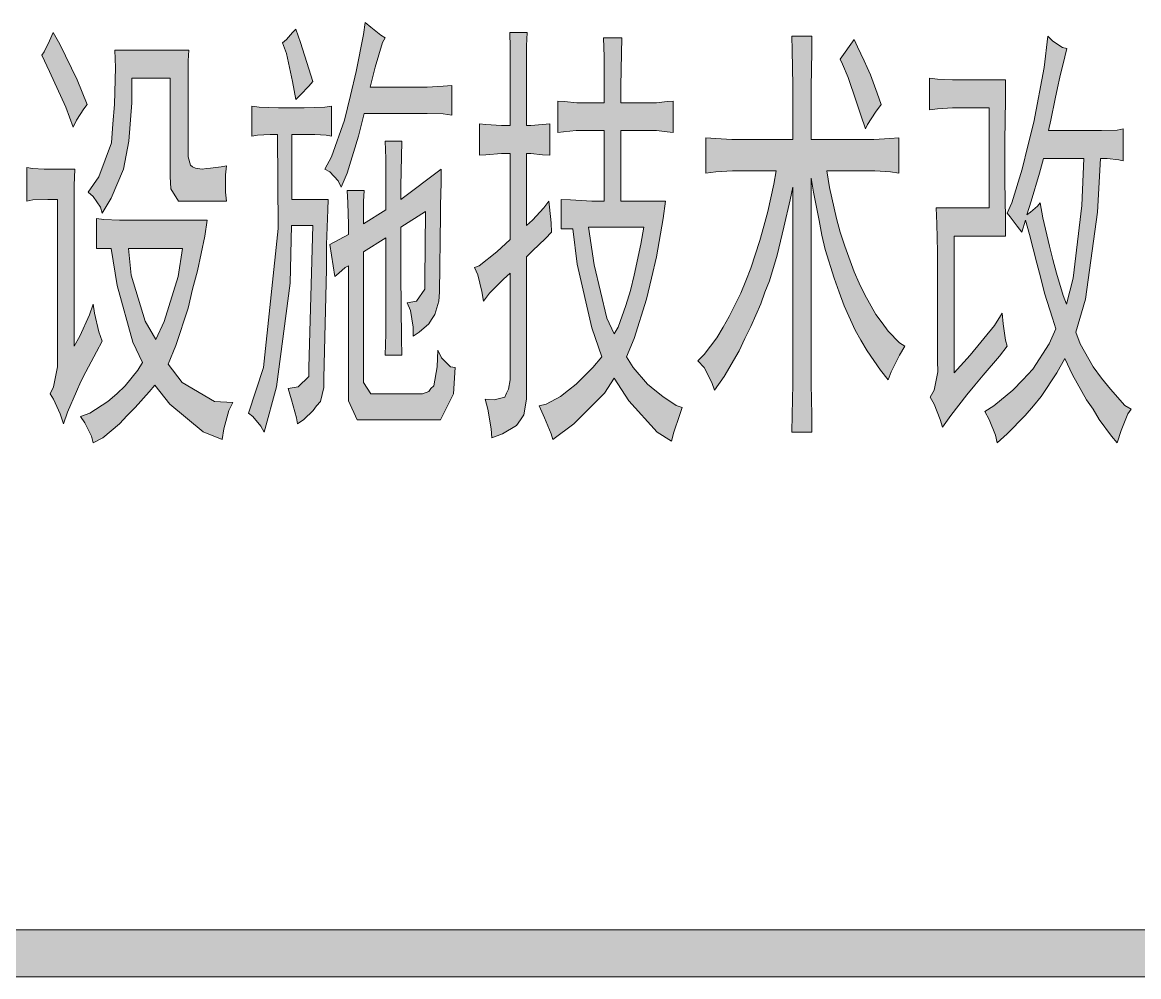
# Model space of a CAD drawing. Header units: millimetres. Extents: x -4415 to 173792, y -78716 to 47289.
# Drawn here: x 167057 to 169203, y -61505 to -59670 of the extents above; entities that cross this region are included whole.
import ezdxf

# ---------------------------------------------------------------- set-up
doc = ezdxf.new("R2010")
doc.units = ezdxf.units.MM

msp = doc.modelspace()

# ---------------------------------------------------------------- hatches: boundary and pattern name
h = msp.add_hatch(color=0)
h.dxf.hatch_style = 2
h.paths.add_polyline_path([(167754.3, -59700.4), (167748.9, -59709), (167735, -59756.3), (167725.3, -59794.9), (167819.8, -59794.9), (167834.8, -59794.9), (167866, -59792.8), (167882.1, -59791.7), (167882.1, -59848.6), (167866, -59846.4), (167834.8, -59845.4), (167819.8, -59845.4), (167713.5, -59845.4), (167702.8, -59889.4), (167681.3, -59960.2), (167669.5, -59987.1), (167664.1, -59975.3), (167648, -59958.1), (167638.4, -59952.7), (167651.3, -59929.1), (167675.9, -59858.2), (167687.8, -59811), (167698.5, -59764.9), (167712.4, -59694), (167715.7, -59670.4), (167726.4, -59680), (167745.7, -59695.1)])
h = msp.add_hatch(color=0)
h.dxf.hatch_style = 2
h.paths.add_polyline_path([(167115.6, -59689.7), (167128.5, -59712.3), (167161.7, -59781), (167181.1, -59828.2), (167174.6, -59836.8), (167160.7, -59858.2), (167154.2, -59872.2), (167140.3, -59833.6), (167109.1, -59764.9), (167094.1, -59733.7), (167098.4, -59727.3), (167109.1, -59705.8)])
h = msp.add_hatch(color=0)
h.dxf.hatch_style = 2
h.paths.add_polyline_path([(167582.6, -59683.3), (167591.1, -59709), (167607.2, -59759.5), (167614.8, -59784.2), (167607.2, -59792.8), (167591.1, -59809.9), (167582.6, -59818.5), (167576.1, -59784.2), (167564.3, -59730.5), (167556.8, -59710.1), (167564.3, -59703.7), (167576.1, -59689.7)])
h = msp.add_hatch(color=0)
h.dxf.hatch_style = 2
h.paths.add_polyline_path([(168068.8, -60013.9), (168069.9, -60025.7), (168073.1, -60055.8), (168074.2, -60074), (168062.4, -60085.8), (168037.7, -60109.4), (168025.9, -60121.3), (168025.9, -60374.6), (168025.9, -60395), (168020.5, -60425.1), (168014.1, -60434.7), (168006.6, -60445.4), (167979.7, -60461.6), (167959.4, -60469.1), (167958.3, -60451.9), (167951.8, -60414.3), (167946.5, -60395), (167963.6, -60396.1), (167984, -60390.7), (167987.3, -60383.2), (167991.6, -60375.7), (167994.8, -60357.4), (167994.8, -60347.8), (167994.8, -60152.4), (167981.9, -60164.2), (167955.1, -60191), (167943.2, -60206.1), (167940, -60187.8), (167932.5, -60155.6), (167926.1, -60141.7), (167934.7, -60138.4), (167969, -60111.6), (167994.8, -60088), (167994.8, -59922.7), (167977.6, -59922.7), (167947.5, -59924.8), (167935.7, -59925.9), (167935.7, -59865.8), (167947.5, -59866.8), (167977.6, -59869), (167994.8, -59869), (167994.8, -59807.8), (167994.8, -59718.7), (167993.7, -59689.7), (168027, -59689.7), (168025.9, -59715.5), (168025.9, -59804.6), (168025.9, -59869), (168034.5, -59869), (168057, -59866.8), (168071, -59865.8), (168071, -59925.9), (168057, -59924.8), (168034.5, -59922.7), (168025.9, -59922.7), (168025.9, -60061.1), (168037.7, -60050.4), (168059.2, -60026.8)])
h = msp.add_hatch(color=0)
h.paths.add_polyline_path([(168092.5, -60010.7), (168110.7, -60011.8), (168151.5, -60013.9), (168175.1, -60013.9), (168175.1, -59878.6), (168136.5, -59878.6), (168121.4, -59878.6), (168096.8, -59880.8), (168086, -59881.9), (168086, -59821.7), (168098.9, -59822.8), (168122.5, -59825), (168133.3, -59825), (168175.1, -59825), (168175.1, -59799.2), (168175.1, -59736.9), (168174.1, -59700.4), (168209.5, -59700.4), (168208.4, -59730.5), (168207.3, -59792.8), (168207.3, -59825), (168266.4, -59825), (168276, -59825), (168296.4, -59822.8), (168308.2, -59821.7), (168308.2, -59881.9), (168296.4, -59880.8), (168276, -59878.6), (168266.4, -59878.6), (168207.3, -59878.6), (168207.3, -60013.9), (168293.2, -60013.9), (168288.9, -60047.2), (168276, -60121.3), (168266.4, -60162), (168256.7, -60202.8), (168233.1, -60278), (168218.1, -60313.4), (168230.9, -60333.8), (168258.9, -60366), (168272.8, -60377.8), (168287.8, -60389.6), (168313.6, -60406.8), (168325.4, -60411.1), (168320, -60426.1), (168309.3, -60458.3), (168305, -60475.5), (168277.1, -60458.3), (168222.4, -60398.2), (168194.4, -60354.2), (168176.2, -60383.2), (168117.2, -60442.2), (168076.4, -60472.3), (168073.1, -60461.6), (168060.3, -60430.4), (168050.6, -60407.9), (168063.5, -60404.7), (168091.4, -60389.6), (168106.4, -60377.8), (168121.4, -60366), (168153.7, -60333.8), (168170.8, -60313.4), (168151.5, -60257.6), (168123.6, -60135.2), (168115, -60067.6), (168092.5, -60067.6)])
h.paths.add_polyline_path([(168145.1, -60064.4), (168155.8, -60136.3), (168180.5, -60239.3), (168194.4, -60269.4), (168202, -60256.5), (168217, -60214.6), (168225.6, -60185.7), (168233.1, -60156.7), (168246, -60096.6), (168251.3, -60064.4)])
h = msp.add_hatch(color=0)
h.dxf.hatch_style = 2
h.paths.add_polyline_path([(168538, -59895.8), (168538, -59831.4), (168538, -59791.7), (168536.9, -59724.1), (168535.8, -59697.2), (168574.5, -59697.2), (168574.5, -59727.3), (168573.4, -59794.9), (168573.4, -59831.4), (168573.4, -59895.8), (168679.7, -59895.8), (168693.6, -59895.8), (168724.8, -59893.7), (168741.9, -59892.6), (168741.9, -59960.2), (168725.8, -59958.1), (168695.8, -59955.9), (168680.7, -59955.9), (168603.4, -59955.9), (168608.8, -59988.1), (168621.7, -60047.2), (168629.2, -60074), (168637.8, -60100.9), (168656.1, -60150.2), (168665.7, -60171.7), (168676.4, -60194.3), (168697.9, -60231.8), (168709.7, -60247.9), (168721.5, -60264), (168743, -60286.6), (168753.7, -60293), (168743, -60310.2), (168726.9, -60342.4), (168721.5, -60357.4), (168706.5, -60339.2), (168680.7, -60301.6), (168668.9, -60281.2), (168658.2, -60261.9), (168636.7, -60215.7), (168627.1, -60188.9), (168617.4, -60162), (168600.2, -60107.3), (168593.8, -60079.4), (168588.4, -60051.5), (168577.7, -59996.7), (168573.4, -59969.9), (168573.4, -60340.2), (168573.4, -60366), (168574.5, -60425.1), (168574.5, -60458.3), (168535.8, -60458.3), (168536.9, -60425.1), (168538, -60366), (168538, -60340.2), (168538, -59987.1), (168532.6, -60011.8), (168520.8, -60064.4), (168514.3, -60091.2), (168507.9, -60118), (168492.9, -60167.4), (168484.3, -60188.9), (168476.8, -60211.4), (168457.5, -60255.4), (168445.6, -60278), (168434.9, -60301.6), (168405.9, -60351), (168387.7, -60377.8), (168382.3, -60362.8), (168367.3, -60333.8), (168355.5, -60320.9), (168367.3, -60309.1), (168392, -60276.9), (168403.8, -60256.5), (168415.6, -60236.1), (168438.1, -60191), (168447.8, -60167.4), (168457.5, -60142.7), (168474.6, -60090.1), (168482.1, -60062.2), (168489.7, -60034.3), (168501.5, -59981.7), (168505.8, -59955.9), (168434.9, -59955.9), (168422, -59955.9), (168389.8, -59958.1), (168370.5, -59960.2), (168370.5, -59892.6), (168389.8, -59893.7), (168421, -59895.8), (168433.8, -59895.8)])
h = msp.add_hatch(color=0)
h.dxf.hatch_style = 2
h.paths.add_polyline_path([(168656.1, -59703.7), (168662.5, -59717.6), (168675.4, -59744.5), (168680.7, -59757.3), (168687.2, -59771.3), (168700.1, -59806.7), (168707.6, -59828.2), (168696.8, -59843.2), (168681.8, -59866.8), (168677.5, -59875.4), (168668.9, -59848.6), (168655, -59806.7), (168649.6, -59791.7), (168644.2, -59776.7), (168633.5, -59750.9), (168629.2, -59741.2)])
h = msp.add_hatch(color=0)
h.paths.add_polyline_path([(169082.2, -60266.2), (169090.8, -60288.7), (169115.5, -60332.7), (169131.6, -60354.2), (169148.8, -60375.7), (169176.7, -60406.8), (169188.5, -60414.3), (169182.1, -60422.9), (169169.2, -60455.1), (169161.7, -60478.7), (169150.9, -60465.8), (169127.3, -60433.6), (169115.5, -60414.3), (169102.6, -60396.1), (169075.8, -60347.8), (169060.8, -60316.6), (169045.7, -60344.5), (169015.7, -60389.6), (169000.6, -60407.9), (168984.5, -60426.1), (168950.2, -60461.6), (168930.9, -60478.7), (168927.6, -60463.7), (168915.8, -60433.6), (168907.2, -60418.6), (168924.4, -60407.9), (168960.9, -60377.8), (168980.2, -60357.4), (168999.6, -60337), (169030.7, -60288.7), (169043.6, -60259.7), (169037.1, -60239.3), (169022.1, -60191), (169014.6, -60162), (169007.1, -60133.1), (168993.1, -60078.3), (168985.6, -60050.4), (168978.1, -60074), (168969.5, -60062.2), (168955.6, -60044), (168950.2, -60037.5), (168958.8, -60017.1), (168979.2, -59952.7), (168989.9, -59907.6), (169001.7, -59862.5), (169021, -59757.3), (169028.6, -59697.2), (169038.2, -59706.9), (169056.5, -59718.7), (169065.1, -59720.8), (169060.8, -59736.9), (169051.1, -59775.6), (169046.8, -59796), (169042.5, -59817.5), (169033.9, -59858.2), (169029.6, -59878.6), (169114.4, -59878.6), (169131.6, -59878.6), (169161.7, -59877.6), (169173.5, -59875.4), (169173.5, -59936.6), (169164.9, -59934.5), (169142.3, -59932.3), (169129.5, -59932.3), (169124.1, -60035.4), (169100.5, -60202.8)])
h.paths.add_polyline_path([(168987.8, -60040.7), (168995.3, -60035.4), (169008.2, -60023.6), (169013.5, -60017.1), (169018.9, -60046.1), (169031.8, -60100.9), (169038.2, -60126.6), (169044.7, -60152.4), (169057.5, -60195.3), (169064, -60212.5), (169076.9, -60162), (169094, -60022.5), (169097.3, -59932.3), (169020, -59932.3), (169012.5, -59960.2), (168996.3, -60013.9)])
h = msp.add_hatch(color=0)
h.dxf.hatch_style = 2
h.paths.add_polyline_path([(167372.1, -60013.9), (167357.1, -60013.9), (167342.1, -59990.3), (167341, -59966.7), (167341, -59777.7), (167266.9, -59777.7), (167266.9, -59825), (167261.6, -59899), (167256.2, -59925.9), (167250.8, -59952.7), (167227.2, -60008.5), (167210.1, -60037.5), (167206.8, -60025.7), (167192.9, -60005.3), (167183.2, -59996.7), (167203.6, -59967.7), (167228.3, -59902.3), (167230.4, -59865.8), (167233.7, -59828.2), (167235.8, -59757.3), (167234.7, -59724.1), (167376.4, -59724.1), (167375.4, -59744.5), (167375.4, -59794.9), (167375.4, -59825), (167375.4, -59916.2), (167375.4, -59929.1), (167379.7, -59945.2), (167384, -59948.4), (167389.3, -59950.6), (167402.2, -59952.7), (167410.8, -59951.6), (167418.3, -59950.6), (167438.7, -59948.4), (167449.4, -59946.3), (167447.3, -59963.4), (167447.3, -59996.7), (167449.4, -60013.9)])
h = msp.add_hatch(color=0)
h.dxf.hatch_style = 2
h.paths.add_polyline_path([(168947, -59781), (168947, -59819.6), (168945.9, -59898), (168945.9, -59936.6), (168945.9, -59975.3), (168947, -60047.2), (168947, -60081.5), (168848.2, -60081.5), (168848.2, -60344.5), (168879.3, -60310.2), (168925.5, -60253.3), (168940.5, -60229.7), (168942.7, -60250.1), (168947, -60281.2), (168950.2, -60293), (168935.2, -60312.3), (168904, -60348.8), (168887.9, -60368.2), (168872.9, -60386.4), (168841.8, -60426.1), (168825.7, -60448.7), (168821.4, -60433.6), (168809.6, -60404.7), (168802, -60390.7), (168809.6, -60377.8), (168817.1, -60342.4), (168816, -60320.9), (168816, -60135.2), (168816, -60111.6), (168814.9, -60057.9), (168813.9, -60026.8), (168915.8, -60026.8), (168915.8, -59834.6), (168860, -59834.6), (168845, -59834.6), (168816, -59836.8), (168801, -59838.9), (168801, -59777.7), (168816, -59779.9), (168845, -59781), (168860, -59781)])
h = msp.add_hatch(color=0)
h.dxf.hatch_style = 2
h.paths.add_polyline_path([(167651.3, -59889.4), (167640.5, -59887.2), (167619.1, -59886.2), (167607.2, -59886.2), (167575, -59886.2), (167575, -60010.7), (167644.8, -60010.7), (167643.7, -60031.1), (167641.6, -60097.6), (167641.6, -60144.9), (167636.2, -60354.2), (167636.2, -60372.5), (167629.8, -60399.3), (167622.3, -60407.9), (167615.8, -60416.5), (167597.6, -60433.6), (167585.8, -60442.2), (167583.6, -60430.4), (167574, -60396.1), (167567.5, -60374.6), (167586.8, -60371.4), (167607.2, -60351), (167607.2, -60333.8), (167614.8, -60061.1), (167574, -60061.1), (167571.8, -60171.7), (167545, -60371.4), (167521.4, -60458.3), (167514.9, -60446.5), (167499.9, -60428.3), (167491.3, -60421.8), (167520.3, -60333.8), (167548.2, -60066.5), (167547.1, -59886.2), (167533.2, -59886.2), (167508.5, -59887.2), (167497.7, -59889.4), (167497.7, -59831.4), (167511.7, -59833.6), (167549.3, -59834.6), (167574, -59834.6), (167598.7, -59834.6), (167638.4, -59833.6), (167651.3, -59831.4)])
h = msp.add_hatch(color=0)
h.dxf.hatch_style = 2
h.paths.add_polyline_path([(167683.5, -60078.3), (167683.5, -60059), (167682.4, -60017.1), (167681.3, -59993.5), (167713.5, -59993.5), (167712.4, -60015), (167712.4, -60047.2), (167712.4, -60057.9), (167755.4, -60031.1), (167755.4, -59998.9), (167755.4, -59932.3), (167754.3, -59899), (167786.5, -59899), (167785.4, -59929.1), (167784.4, -59984.9), (167784.4, -60010.7), (167861.7, -59952.7), (167861.7, -59978.5), (167860.6, -60022.5), (167860.6, -60040.7), (167858.4, -60188.9), (167857.4, -60206.1), (167849.9, -60231.8), (167843.4, -60241.5), (167838, -60250.1), (167819.8, -60266.2), (167808, -60273.7), (167808, -60256.5), (167802.6, -60224.3), (167796.2, -60209.3), (167814.4, -60206.1), (167830.5, -60183.5), (167830.5, -60165.3), (167831.6, -60034.3), (167784.4, -60064.4), (167784.4, -60155.6), (167785.4, -60278), (167786.5, -60310.2), (167754.3, -60310.2), (167755.4, -60269.4), (167755.4, -60156.7), (167755.4, -60084.8), (167712.4, -60111.6), (167712.4, -60340.2), (167712.4, -60362.8), (167726.4, -60384.3), (167740.4, -60384.3), (167818.7, -60384.3), (167826.2, -60384.3), (167838, -60380), (167842.3, -60374.6), (167847.7, -60369.2), (167854.1, -60332.7), (167855.2, -60300.5), (167862.7, -60315.6), (167879.9, -60332.7), (167888.5, -60333.8), (167885.3, -60384.3), (167860.6, -60434.7), (167840.2, -60434.7), (167716.7, -60434.7), (167700.6, -60434.7), (167683.5, -60398.2), (167683.5, -60360.6), (167683.5, -60138.4), (167677, -60141.7), (167665.2, -60152.4), (167657.7, -60158.8), (167648, -60097.6)])
h = msp.add_hatch(color=0)
h.dxf.hatch_style = 2
h.paths.add_polyline_path([(167157.4, -59952.7), (167156.4, -59983.8), (167156.4, -60050.4), (167156.4, -60088), (167156.4, -60293), (167167.1, -60273.7), (167185.4, -60232.9), (167192.9, -60212.5), (167195, -60229.7), (167203.6, -60265.1), (167210.1, -60283.4), (167199.3, -60303.7), (167178.9, -60342.4), (167169.3, -60360.6), (167160.7, -60380), (167143.5, -60419.7), (167136, -60442.2), (167129.5, -60422.9), (167116.7, -60395), (167110.2, -60384.3), (167116.7, -60371.4), (167124.2, -60332.7), (167124.2, -60307), (167124.2, -60010.7), (167105.9, -60010.7), (167076.9, -60011.8), (167065.1, -60013.9), (167065.1, -59949.5), (167075.9, -59951.6), (167098.4, -59952.7), (167110.2, -59952.7)])
h = msp.add_hatch(color=0)
h.paths.add_polyline_path([(167199.3, -60047.2), (167213.3, -60049.3), (167243.3, -60050.4), (167260.5, -60050.4), (167411.9, -60050.4), (167407.6, -60081.5), (167393.6, -60148.1), (167384, -60183.5), (167375.4, -60220), (167351.8, -60291.9), (167336.7, -60327.4), (167363.6, -60362.8), (167425.8, -60399.3), (167461.2, -60401.4), (167453.7, -60416.5), (167444.1, -60451.9), (167440.9, -60472.3), (167404.4, -60457.3), (167339.9, -60404.7), (167311, -60368.2), (167300.2, -60381), (167273.4, -60411.1), (167258.4, -60426.1), (167243.3, -60442.2), (167211.1, -60469.1), (167192.9, -60478.7), (167189.7, -60465.8), (167176.8, -60440.1), (167168.2, -60428.3), (167186.4, -60421.8), (167220.8, -60399.3), (167238, -60384.3), (167254.1, -60369.2), (167278.8, -60339.2), (167287.3, -60324.1), (167269.1, -60285.5), (167239, -60176), (167227.2, -60105.2), (167199.3, -60105.2)])
h.paths.add_polyline_path([(167313.1, -60280.1), (167329.2, -60245.8), (167356, -60158.8), (167364.6, -60105.2), (167260.5, -60105.2), (167265.9, -60156.7), (167292.7, -60244.7)])
h = msp.add_hatch(color=0)
h.dxf.hatch_style = 2
h.paths.add_polyline_path([(160328.9, -61505), (160328.9, -61414.8), (170791.2, -61414.8), (170791.2, -61505)])

# ---------------------------------------------------------------- linework, layer by layer
at = {"color": 0, "lineweight": 0}
for points in [[(167754.3, -59700.4), (167748.9, -59709), (167735, -59756.3), (167725.3, -59794.9), (167819.8, -59794.9), (167834.8, -59794.9), (167866, -59792.8), (167882.1, -59791.7), (167882.1, -59848.6), (167866, -59846.4), (167834.8, -59845.4), (167819.8, -59845.4), (167713.5, -59845.4), (167702.8, -59889.4), (167681.3, -59960.2), (167669.5, -59987.1), (167664.1, -59975.3), (167648, -59958.1), (167638.4, -59952.7), (167651.3, -59929.1), (167675.9, -59858.2), (167687.8, -59811), (167698.5, -59764.9), (167712.4, -59694), (167715.7, -59670.4), (167726.4, -59680), (167745.7, -59695.1)], [(167115.6, -59689.7), (167128.5, -59712.3), (167161.7, -59781), (167181.1, -59828.2), (167174.6, -59836.8), (167160.7, -59858.2), (167154.2, -59872.2), (167140.3, -59833.6), (167109.1, -59764.9), (167094.1, -59733.7), (167098.4, -59727.3), (167109.1, -59705.8)], [(167582.6, -59683.3), (167591.1, -59709), (167607.2, -59759.5), (167614.8, -59784.2), (167607.2, -59792.8), (167591.1, -59809.9), (167582.6, -59818.5), (167576.1, -59784.2), (167564.3, -59730.5), (167556.8, -59710.1), (167564.3, -59703.7), (167576.1, -59689.7)], [(168068.8, -60013.9), (168069.9, -60025.7), (168073.1, -60055.8), (168074.2, -60074), (168062.4, -60085.8), (168037.7, -60109.4), (168025.9, -60121.3), (168025.9, -60374.6), (168025.9, -60395), (168020.5, -60425.1), (168014.1, -60434.7), (168006.6, -60445.4), (167979.7, -60461.6), (167959.4, -60469.1), (167958.3, -60451.9), (167951.8, -60414.3), (167946.5, -60395), (167963.6, -60396.1), (167984, -60390.7), (167987.3, -60383.2), (167991.6, -60375.7), (167994.8, -60357.4), (167994.8, -60347.8), (167994.8, -60152.4), (167981.9, -60164.2), (167955.1, -60191), (167943.2, -60206.1), (167940, -60187.8), (167932.5, -60155.6), (167926.1, -60141.7), (167934.7, -60138.4), (167969, -60111.6), (167994.8, -60088), (167994.8, -59922.7), (167977.6, -59922.7), (167947.5, -59924.8), (167935.7, -59925.9), (167935.7, -59865.8), (167947.5, -59866.8), (167977.6, -59869), (167994.8, -59869), (167994.8, -59807.8), (167994.8, -59718.7), (167993.7, -59689.7), (168027, -59689.7), (168025.9, -59715.5), (168025.9, -59804.6), (168025.9, -59869), (168034.5, -59869), (168057, -59866.8), (168071, -59865.8), (168071, -59925.9), (168057, -59924.8), (168034.5, -59922.7), (168025.9, -59922.7), (168025.9, -60061.1), (168037.7, -60050.4), (168059.2, -60026.8)], [(168092.5, -60010.7), (168110.7, -60011.8), (168151.5, -60013.9), (168175.1, -60013.9), (168175.1, -59878.6), (168136.5, -59878.6), (168121.4, -59878.6), (168096.8, -59880.8), (168086, -59881.9), (168086, -59821.7), (168098.9, -59822.8), (168122.5, -59825), (168133.3, -59825), (168175.1, -59825), (168175.1, -59799.2), (168175.1, -59736.9), (168174.1, -59700.4), (168209.5, -59700.4), (168208.4, -59730.5), (168207.3, -59792.8), (168207.3, -59825), (168266.4, -59825), (168276, -59825), (168296.4, -59822.8), (168308.2, -59821.7), (168308.2, -59881.9), (168296.4, -59880.8), (168276, -59878.6), (168266.4, -59878.6), (168207.3, -59878.6), (168207.3, -60013.9), (168293.2, -60013.9), (168288.9, -60047.2), (168276, -60121.3), (168266.4, -60162), (168256.7, -60202.8), (168233.1, -60278), (168218.1, -60313.4), (168230.9, -60333.8), (168258.9, -60366), (168272.8, -60377.8), (168287.8, -60389.6), (168313.6, -60406.8), (168325.4, -60411.1), (168320, -60426.1), (168309.3, -60458.3), (168305, -60475.5), (168277.1, -60458.3), (168222.4, -60398.2), (168194.4, -60354.2), (168176.2, -60383.2), (168117.2, -60442.2), (168076.4, -60472.3), (168073.1, -60461.6), (168060.3, -60430.4), (168050.6, -60407.9), (168063.5, -60404.7), (168091.4, -60389.6), (168106.4, -60377.8), (168121.4, -60366), (168153.7, -60333.8), (168170.8, -60313.4), (168151.5, -60257.6), (168123.6, -60135.2), (168115, -60067.6), (168092.5, -60067.6)], [(168538, -59895.8), (168538, -59831.4), (168538, -59791.7), (168536.9, -59724.1), (168535.8, -59697.2), (168574.5, -59697.2), (168574.5, -59727.3), (168573.4, -59794.9), (168573.4, -59831.4), (168573.4, -59895.8), (168679.7, -59895.8), (168693.6, -59895.8), (168724.8, -59893.7), (168741.9, -59892.6), (168741.9, -59960.2), (168725.8, -59958.1), (168695.8, -59955.9), (168680.7, -59955.9), (168603.4, -59955.9), (168608.8, -59988.1), (168621.7, -60047.2), (168629.2, -60074), (168637.8, -60100.9), (168656.1, -60150.2), (168665.7, -60171.7), (168676.4, -60194.3), (168697.9, -60231.8), (168709.7, -60247.9), (168721.5, -60264), (168743, -60286.6), (168753.7, -60293), (168743, -60310.2), (168726.9, -60342.4), (168721.5, -60357.4), (168706.5, -60339.2), (168680.7, -60301.6), (168668.9, -60281.2), (168658.2, -60261.9), (168636.7, -60215.7), (168627.1, -60188.9), (168617.4, -60162), (168600.2, -60107.3), (168593.8, -60079.4), (168588.4, -60051.5), (168577.7, -59996.7), (168573.4, -59969.9), (168573.4, -60340.2), (168573.4, -60366), (168574.5, -60425.1), (168574.5, -60458.3), (168535.8, -60458.3), (168536.9, -60425.1), (168538, -60366), (168538, -60340.2), (168538, -59987.1), (168532.6, -60011.8), (168520.8, -60064.4), (168514.3, -60091.2), (168507.9, -60118), (168492.9, -60167.4), (168484.3, -60188.9), (168476.8, -60211.4), (168457.5, -60255.4), (168445.6, -60278), (168434.9, -60301.6), (168405.9, -60351), (168387.7, -60377.8), (168382.3, -60362.8), (168367.3, -60333.8), (168355.5, -60320.9), (168367.3, -60309.1), (168392, -60276.9), (168403.8, -60256.5), (168415.6, -60236.1), (168438.1, -60191), (168447.8, -60167.4), (168457.5, -60142.7), (168474.6, -60090.1), (168482.1, -60062.2), (168489.7, -60034.3), (168501.5, -59981.7), (168505.8, -59955.9), (168434.9, -59955.9), (168422, -59955.9), (168389.8, -59958.1), (168370.5, -59960.2), (168370.5, -59892.6), (168389.8, -59893.7), (168421, -59895.8), (168433.8, -59895.8)], [(168656.1, -59703.7), (168662.5, -59717.6), (168675.4, -59744.5), (168680.7, -59757.3), (168687.2, -59771.3), (168700.1, -59806.7), (168707.6, -59828.2), (168696.8, -59843.2), (168681.8, -59866.8), (168677.5, -59875.4), (168668.9, -59848.6), (168655, -59806.7), (168649.6, -59791.7), (168644.2, -59776.7), (168633.5, -59750.9), (168629.2, -59741.2)], [(169082.2, -60266.2), (169090.8, -60288.7), (169115.5, -60332.7), (169131.6, -60354.2), (169148.8, -60375.7), (169176.7, -60406.8), (169188.5, -60414.3), (169182.1, -60422.9), (169169.2, -60455.1), (169161.7, -60478.7), (169150.9, -60465.8), (169127.3, -60433.6), (169115.5, -60414.3), (169102.6, -60396.1), (169075.8, -60347.8), (169060.8, -60316.6), (169045.7, -60344.5), (169015.7, -60389.6), (169000.6, -60407.9), (168984.5, -60426.1), (168950.2, -60461.6), (168930.9, -60478.7), (168927.6, -60463.7), (168915.8, -60433.6), (168907.2, -60418.6), (168924.4, -60407.9), (168960.9, -60377.8), (168980.2, -60357.4), (168999.6, -60337), (169030.7, -60288.7), (169043.6, -60259.7), (169037.1, -60239.3), (169022.1, -60191), (169014.6, -60162), (169007.1, -60133.1), (168993.1, -60078.3), (168985.6, -60050.4), (168978.1, -60074), (168969.5, -60062.2), (168955.6, -60044), (168950.2, -60037.5), (168958.8, -60017.1), (168979.2, -59952.7), (168989.9, -59907.6), (169001.7, -59862.5), (169021, -59757.3), (169028.6, -59697.2), (169038.2, -59706.9), (169056.5, -59718.7), (169065.1, -59720.8), (169060.8, -59736.9), (169051.1, -59775.6), (169046.8, -59796), (169042.5, -59817.5), (169033.9, -59858.2), (169029.6, -59878.6), (169114.4, -59878.6), (169131.6, -59878.6), (169161.7, -59877.6), (169173.5, -59875.4), (169173.5, -59936.6), (169164.9, -59934.5), (169142.3, -59932.3), (169129.5, -59932.3), (169124.1, -60035.4), (169100.5, -60202.8)], [(167372.1, -60013.9), (167357.1, -60013.9), (167342.1, -59990.3), (167341, -59966.7), (167341, -59777.7), (167266.9, -59777.7), (167266.9, -59825), (167261.6, -59899), (167256.2, -59925.9), (167250.8, -59952.7), (167227.2, -60008.5), (167210.1, -60037.5), (167206.8, -60025.7), (167192.9, -60005.3), (167183.2, -59996.7), (167203.6, -59967.7), (167228.3, -59902.3), (167230.4, -59865.8), (167233.7, -59828.2), (167235.8, -59757.3), (167234.7, -59724.1), (167376.4, -59724.1), (167375.4, -59744.5), (167375.4, -59794.9), (167375.4, -59825), (167375.4, -59916.2), (167375.4, -59929.1), (167379.7, -59945.2), (167384, -59948.4), (167389.3, -59950.6), (167402.2, -59952.7), (167410.8, -59951.6), (167418.3, -59950.6), (167438.7, -59948.4), (167449.4, -59946.3), (167447.3, -59963.4), (167447.3, -59996.7), (167449.4, -60013.9)], [(168947, -59781), (168947, -59819.6), (168945.9, -59898), (168945.9, -59936.6), (168945.9, -59975.3), (168947, -60047.2), (168947, -60081.5), (168848.2, -60081.5), (168848.2, -60344.5), (168879.3, -60310.2), (168925.5, -60253.3), (168940.5, -60229.7), (168942.7, -60250.1), (168947, -60281.2), (168950.2, -60293), (168935.2, -60312.3), (168904, -60348.8), (168887.9, -60368.2), (168872.9, -60386.4), (168841.8, -60426.1), (168825.7, -60448.7), (168821.4, -60433.6), (168809.6, -60404.7), (168802, -60390.7), (168809.6, -60377.8), (168817.1, -60342.4), (168816, -60320.9), (168816, -60135.2), (168816, -60111.6), (168814.9, -60057.9), (168813.9, -60026.8), (168915.8, -60026.8), (168915.8, -59834.6), (168860, -59834.6), (168845, -59834.6), (168816, -59836.8), (168801, -59838.9), (168801, -59777.7), (168816, -59779.9), (168845, -59781), (168860, -59781)], [(167651.3, -59889.4), (167640.5, -59887.2), (167619.1, -59886.2), (167607.2, -59886.2), (167575, -59886.2), (167575, -60010.7), (167644.8, -60010.7), (167643.7, -60031.1), (167641.6, -60097.6), (167641.6, -60144.9), (167636.2, -60354.2), (167636.2, -60372.5), (167629.8, -60399.3), (167622.3, -60407.9), (167615.8, -60416.5), (167597.6, -60433.6), (167585.8, -60442.2), (167583.6, -60430.4), (167574, -60396.1), (167567.5, -60374.6), (167586.8, -60371.4), (167607.2, -60351), (167607.2, -60333.8), (167614.8, -60061.1), (167574, -60061.1), (167571.8, -60171.7), (167545, -60371.4), (167521.4, -60458.3), (167514.9, -60446.5), (167499.9, -60428.3), (167491.3, -60421.8), (167520.3, -60333.8), (167548.2, -60066.5), (167547.1, -59886.2), (167533.2, -59886.2), (167508.5, -59887.2), (167497.7, -59889.4), (167497.7, -59831.4), (167511.7, -59833.6), (167549.3, -59834.6), (167574, -59834.6), (167598.7, -59834.6), (167638.4, -59833.6), (167651.3, -59831.4)], [(167683.5, -60078.3), (167683.5, -60059), (167682.4, -60017.1), (167681.3, -59993.5), (167713.5, -59993.5), (167712.4, -60015), (167712.4, -60047.2), (167712.4, -60057.9), (167755.4, -60031.1), (167755.4, -59998.9), (167755.4, -59932.3), (167754.3, -59899), (167786.5, -59899), (167785.4, -59929.1), (167784.4, -59984.9), (167784.4, -60010.7), (167861.7, -59952.7), (167861.7, -59978.5), (167860.6, -60022.5), (167860.6, -60040.7), (167858.4, -60188.9), (167857.4, -60206.1), (167849.9, -60231.8), (167843.4, -60241.5), (167838, -60250.1), (167819.8, -60266.2), (167808, -60273.7), (167808, -60256.5), (167802.6, -60224.3), (167796.2, -60209.3), (167814.4, -60206.1), (167830.5, -60183.5), (167830.5, -60165.3), (167831.6, -60034.3), (167784.4, -60064.4), (167784.4, -60155.6), (167785.4, -60278), (167786.5, -60310.2), (167754.3, -60310.2), (167755.4, -60269.4), (167755.4, -60156.7), (167755.4, -60084.8), (167712.4, -60111.6), (167712.4, -60340.2), (167712.4, -60362.8), (167726.4, -60384.3), (167740.4, -60384.3), (167818.7, -60384.3), (167826.2, -60384.3), (167838, -60380), (167842.3, -60374.6), (167847.7, -60369.2), (167854.1, -60332.7), (167855.2, -60300.5), (167862.7, -60315.6), (167879.9, -60332.7), (167888.5, -60333.8), (167885.3, -60384.3), (167860.6, -60434.7), (167840.2, -60434.7), (167716.7, -60434.7), (167700.6, -60434.7), (167683.5, -60398.2), (167683.5, -60360.6), (167683.5, -60138.4), (167677, -60141.7), (167665.2, -60152.4), (167657.7, -60158.8), (167648, -60097.6)], [(167157.4, -59952.7), (167156.4, -59983.8), (167156.4, -60050.4), (167156.4, -60088), (167156.4, -60293), (167167.1, -60273.7), (167185.4, -60232.9), (167192.9, -60212.5), (167195, -60229.7), (167203.6, -60265.1), (167210.1, -60283.4), (167199.3, -60303.7), (167178.9, -60342.4), (167169.3, -60360.6), (167160.7, -60380), (167143.5, -60419.7), (167136, -60442.2), (167129.5, -60422.9), (167116.7, -60395), (167110.2, -60384.3), (167116.7, -60371.4), (167124.2, -60332.7), (167124.2, -60307), (167124.2, -60010.7), (167105.9, -60010.7), (167076.9, -60011.8), (167065.1, -60013.9), (167065.1, -59949.5), (167075.9, -59951.6), (167098.4, -59952.7), (167110.2, -59952.7)], [(168987.8, -60040.7), (168995.3, -60035.4), (169008.2, -60023.6), (169013.5, -60017.1), (169018.9, -60046.1), (169031.8, -60100.9), (169038.2, -60126.6), (169044.7, -60152.4), (169057.5, -60195.3), (169064, -60212.5), (169076.9, -60162), (169094, -60022.5), (169097.3, -59932.3), (169020, -59932.3), (169012.5, -59960.2), (168996.3, -60013.9)], [(167199.3, -60047.2), (167213.3, -60049.3), (167243.3, -60050.4), (167260.5, -60050.4), (167411.9, -60050.4), (167407.6, -60081.5), (167393.6, -60148.1), (167384, -60183.5), (167375.4, -60220), (167351.8, -60291.9), (167336.7, -60327.4), (167363.6, -60362.8), (167425.8, -60399.3), (167461.2, -60401.4), (167453.7, -60416.5), (167444.1, -60451.9), (167440.9, -60472.3), (167404.4, -60457.3), (167339.9, -60404.7), (167311, -60368.2), (167300.2, -60381), (167273.4, -60411.1), (167258.4, -60426.1), (167243.3, -60442.2), (167211.1, -60469.1), (167192.9, -60478.7), (167189.7, -60465.8), (167176.8, -60440.1), (167168.2, -60428.3), (167186.4, -60421.8), (167220.8, -60399.3), (167238, -60384.3), (167254.1, -60369.2), (167278.8, -60339.2), (167287.3, -60324.1), (167269.1, -60285.5), (167239, -60176), (167227.2, -60105.2), (167199.3, -60105.2)], [(168145.1, -60064.4), (168155.8, -60136.3), (168180.5, -60239.3), (168194.4, -60269.4), (168202, -60256.5), (168217, -60214.6), (168225.6, -60185.7), (168233.1, -60156.7), (168246, -60096.6), (168251.3, -60064.4)], [(167313.1, -60280.1), (167329.2, -60245.8), (167356, -60158.8), (167364.6, -60105.2), (167260.5, -60105.2), (167265.9, -60156.7), (167292.7, -60244.7)], [(160328.9, -61505), (160328.9, -61414.8), (170791.2, -61414.8), (170791.2, -61505)]]:
    msp.add_lwpolyline(points, close=True, dxfattribs=at)

doc.saveas('drawing.dxf')
